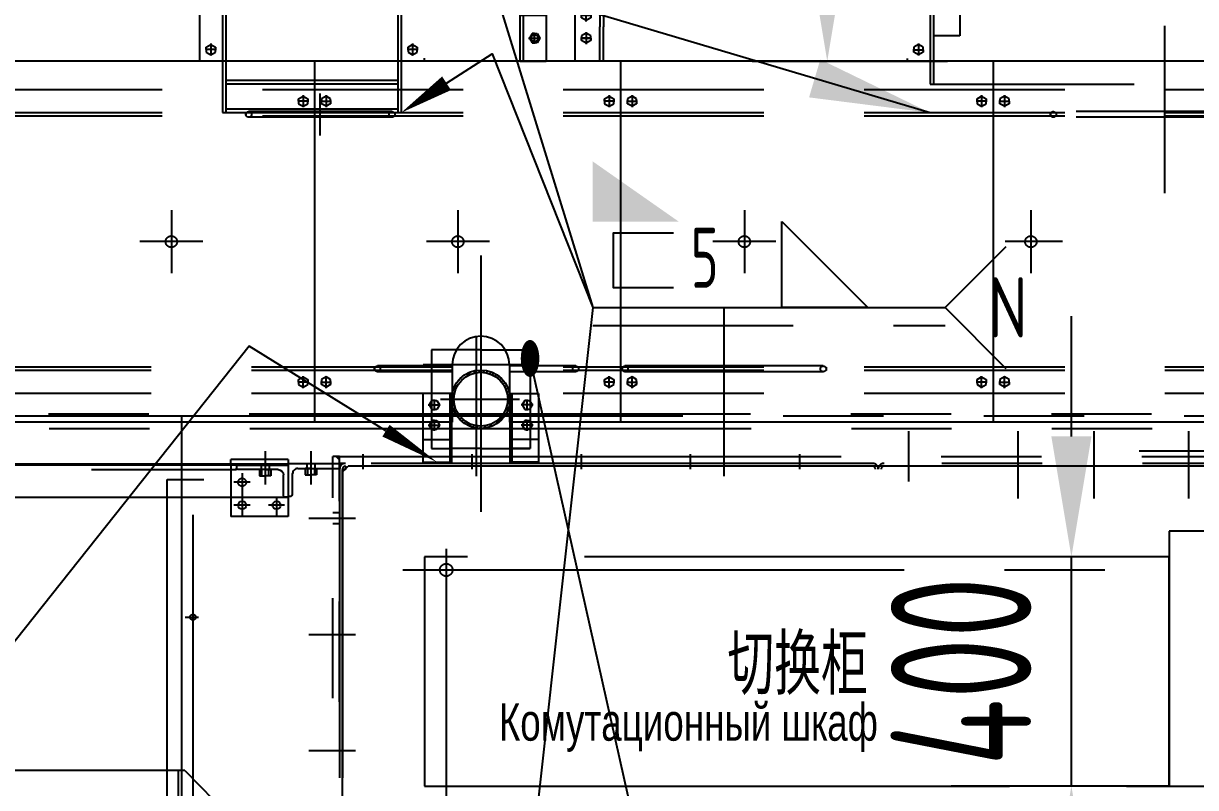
# Model space of a CAD drawing. Header units: millimetres. Extents: x 0 to 29400, y -802 to 20790.
# Drawn here: x 13752 to 15798, y 8994 to 10328 of the extents above; entities that cross this region are included whole.
import ezdxf
from ezdxf.enums import TextEntityAlignment as Align

# ---------------------------------------------------------------- set-up
doc = ezdxf.new("R2010")
doc.units = ezdxf.units.MM
doc.header["$LTSCALE"] = 700
for name, pattern in [('F', [0.75, 0.5, -0.25]), ('G', [2, 1.25, -0.25, 0.25, -0.25]), ('K', [2.5, 1.25, -0.25, 0.25, -0.25, 0.25, -0.25])]:
    doc.linetypes.add(name, pattern=pattern)
for name, color, linetype in [('01', 7, 'Continuous'), ('02', 1, 'Continuous'), ('04', 2, 'F'), ('05', 4, 'G'), ('07', 6, 'K'), ('08', 1, 'Continuous'), ('11', 3, 'Continuous'), ('13', 3, 'Continuous')]:
    doc.layers.add(name, color=color, linetype=linetype)
doc.styles.get("Standard").update_dxf_attribs({"font": 'isocp', "width": 0.707, "bigfont": 'intecad.shx'})
doc.dimstyles.new('INTE', dxfattribs={"dimscale": 70, "dimtxt": 3.5, "dimasz": 3, "dimexe": 3, "dimexo": 0, "dimgap": 1, "dimtad": 1, "dimdec": 0, "dimdsep": 46, "dimtxsty": 'Standard', "dimcen": 0, "dimclrd": 1, "dimclre": 1, "dimclrt": 3, "dimadec": 0, "dimazin": 0, "dimtfac": 1, "dimtdec": 0, "dimtmove": 0, "dimatfit": 0, "dimfxl": 1, "dimarcsym": 0})

# ---------------------------------------------------------------- blocks, each defined once
blk = doc.blocks.new('*D641')
at = {"layer": '02', "color": 1, "linetype": 'Continuous', "lineweight": -2, "ltscale": 1.166667}
for p, q in [((17799.9, 11633.2), (17799.9, 4089.9)), ((4466.3, 10921.1), (4466.3, 4089.9)), ((17589.9, 4299.9), (4676.3, 4299.9))]:
    blk.add_line(p, q, dxfattribs=at)
at = {"layer": '02', "color": 1, "linetype": 'Continuous', "ltscale": 1.166667}
for points in [[(4676.3, 4334.9), (4676.3, 4264.9), (4466.3, 4299.9)], [(17589.9, 4334.9), (17589.9, 4264.9), (17799.9, 4299.9)]]:
    blk.add_solid(points, dxfattribs=at)
at = {"layer": 'Defpoints', "color": 0, "linetype": 'Continuous', "ltscale": 1.166667}
for p in [(17799.9, 11633.2), (4466.3, 10921.1), (4466.3, 4299.9)]:
    blk.add_point(p, dxfattribs=at)
at = {"layer": '02', "color": 3, "linetype": 'Continuous', "ltscale": 1.166667, "insert": (11133.1, 4492.4), "char_height": 245, "attachment_point": 5}
blk.add_mtext('13334', dxfattribs=at)
blk = doc.blocks.new('W4343')
at = {"layer": '07', "color": 6, "linetype": 'K', "ltscale": 1.333333}
for p, q in [((42566.5, -33172.9), (45440.5, -33172.9)), ((45440.5, -33172.9), (45440.5, -35645.9)), ((45434.5, -33791.9), (44164.5, -33791.9)), ((45434.5, -33791.9), (45434.5, -35518.9))]:
    blk.add_line(p, q, dxfattribs=at)
blk = doc.blocks.new('werwerwer')
at = {"layer": '04', "color": 2, "linetype": 'F'}
for p, q in [((14881.5, 7106.9), (14881.5, 7132.9)), ((15072, 7106.9), (15072, 7132.9)), ((15072, 7106.9), (15072, 7132.9)), ((15262.5, 7106.9), (15262.5, 7132.9)), ((15453, 7106.9), (15453, 7132.9)), ((15643.5, 7106.9), (15643.5, 7132.9)), ((14845.5, 5922.9), (14845.5, 7105.9)), ((14851.5, 7105.9), (14845.5, 7105.9)), ((14851.5, 7105.9), (14851.5, 7111.9)), ((14564.5, 7088.9), (14603.5, 7088.9)), ((14840.5, 7030.4), (14828.5, 7030.4)), ((14850.5, 7020.9), (14832.1, 7020.9)), ((14840.5, 7011.4), (14828.5, 7011.4))]:
    blk.add_line(p, q, dxfattribs=at)
for centre, start, end in [((15770.5, 7106.9), 0, 90), ((15790.5, 7106.9), 90, 180)]:
    blk.add_arc(centre, 5, start, end, dxfattribs=at)
at = {"layer": '07', "color": 6, "linetype": 'K'}
for p, q in [((17307.5, 7202.9), (10678.5, 7202.9)), ((14564.5, 7199.9), (14564.5, 4726.9)), ((14564.5, 7199.9), (17118.5, 7199.9)), ((9433.5, 7177.9), (18336.5, 7177.9)), ((15834, 7085.3), (15834, 7172.9)), ((16024.5, 7055.6), (16024.5, 7172.9)), ((16157.5, 7055.6), (16157.5, 7172.9)), ((16322.5, 7055.6), (16322.5, 7172.9)), ((14828.5, 5306.9), (14828.5, 7128.9)), ((14834.5, 7128.9), (14828.5, 7128.9)), ((14840.5, 7128.9), (14834.5, 7128.9)), ((14840.5, 7122.9), (14834.5, 7128.9)), ((14840.5, 7128.9), (18066.5, 7128.9)), ((14840.5, 7116.9), (14840.5, 7128.9)), ((14840.5, 7106.9), (14840.5, 7128.9)), ((14840.5, 5300.9), (14840.5, 7122.9)), ((14850.5, 7116.9), (14840.5, 7116.9)), ((14840.5, 7106.9), (14840.5, 6567.9)), ((14845.5, 7101.9), (14855.5, 7111.9)), ((14845.5, 7106.9), (14845.5, 6567.9)), ((14845.5, 4743.9), (14845.5, 7101.9)), ((15770.5, 7116.9), (14850.5, 7116.9)), ((15770.5, 7111.9), (14850.5, 7111.9)), ((18051.5, 7111.9), (14855.5, 7111.9)), ((17116.5, 7116.9), (15790.5, 7116.9)), ((17116.5, 7111.9), (15790.5, 7111.9)), ((14539.5, 4777.9), (14539.5, 7088.9)), ((14539.5, 7088.9), (14564.5, 7088.9)), ((14584.5, 7027), (14584.5, 4943.6)), ((14868.4, 7020.9), (14786.6, 7020.9)), ((15026.5, 6967.7), (15026.5, 6880.7)), ((14950.8, 6930.9), (17943.2, 6930.9)), ((15026.5, 6880.7), (15026.5, 4865.4)), ((14571.2, 6848.4), (14594.4, 6848.4)), ((14868.4, 6817.9), (14786.6, 6817.9)), ((14868.4, 6614.9), (14786.6, 6614.9)), ((14570.5, 6580.9), (14539.5, 6580.9)), ((14570.5, 4853.9), (14570.5, 6580.9)), ((14570.5, 6580.9), (14818.5, 6326.9))]:
    blk.add_line(p, q, dxfattribs=at)
for centre, radius in [((15026.5, 6930.9), 11), ((14584.5, 6848.4), 5)]:
    blk.add_circle(centre, radius, dxfattribs=at)
for centre, radius, start, end in [((14850.5, 7106.9), 10, 90, 180), ((14850.5, 7106.9), 5, 90, 180), ((15770.5, 7106.9), 10, 0, 90), ((15790.5, 7106.9), 10, 90, 180)]:
    blk.add_arc(centre, radius, start, end, dxfattribs=at)
blk.add_blockref('W4343', (-30876, 40372.7), dxfattribs=at)
blk = doc.blocks.new('*D1211')
at = {"layer": '08', "color": 1, "lineweight": -2, "ltscale": 1.166667}
for p, q in [((15581, 9606.9), (15581, 9816.9)), ((15751.9, 9396.9), (15371, 9396.9)), ((15581, 8996.9), (15581, 9396.9)), ((15751.9, 8996.9), (15371, 8996.9)), ((15581, 8786.9), (15581, 8576.9))]:
    blk.add_line(p, q, dxfattribs=at)
at = {"layer": '08', "color": 1, "ltscale": 1.166667}
for points in [[(15546, 9606.9), (15616, 9606.9), (15581, 9396.9)], [(15546, 8786.9), (15616, 8786.9), (15581, 8996.9)]]:
    blk.add_solid(points, dxfattribs=at)
at = {"layer": 'Defpoints', "color": 0, "ltscale": 1.166667}
for p in [(15581, 9396.9), (15751.9, 9396.9), (15751.9, 8996.9)]:
    blk.add_point(p, dxfattribs=at)
at = {"layer": '08', "color": 3, "ltscale": 1.166667, "insert": (15388.5, 9196.9), "char_height": 245, "attachment_point": 5, "rotation": 90}
blk.add_mtext('400', dxfattribs=at)
blk = doc.blocks.new('*D1358')
at = {"layer": '08', "color": 1, "lineweight": -2, "ltscale": 1.166667}
for p, q in [((16094.3, 9581.9), (16094.3, 8123.3)), ((12310.3, 9491.2), (12310.3, 8123.3)), ((12520.3, 8333.3), (15884.3, 8333.3))]:
    blk.add_line(p, q, dxfattribs=at)
at = {"layer": '08', "color": 1, "ltscale": 1.166667}
for points in [[(12520.3, 8368.3), (12520.3, 8298.3), (12310.3, 8333.3)], [(15884.3, 8368.3), (15884.3, 8298.3), (16094.3, 8333.3)]]:
    blk.add_solid(points, dxfattribs=at)
at = {"layer": 'Defpoints', "color": 0, "ltscale": 1.166667}
for p in [(16094.3, 9581.9), (12310.3, 9491.2), (16094.3, 8333.3)]:
    blk.add_point(p, dxfattribs=at)
at = {"layer": '08', "color": 3, "ltscale": 1.166667, "insert": (13613.9, 8525.8), "char_height": 245, "attachment_point": 5}
blk.add_mtext('3784', dxfattribs=at)
blk = doc.blocks.new('*D1380')
at = {"layer": '08', "color": 1, "lineweight": -2, "ltscale": 1.166667}
for p, q in [((14664.3, 10991.9), (15364.9, 10991.9)), ((15154.9, 10781.9), (15154.9, 10471.9)), ((15024.1, 10261.9), (15364.9, 10261.9))]:
    blk.add_line(p, q, dxfattribs=at)
at = {"layer": '08', "color": 1, "ltscale": 1.166667}
for points in [[(15119.9, 10781.9), (15189.9, 10781.9), (15154.9, 10991.9)], [(15119.9, 10471.9), (15189.9, 10471.9), (15154.9, 10261.9)]]:
    blk.add_solid(points, dxfattribs=at)
at = {"layer": 'Defpoints', "color": 0, "ltscale": 1.166667}
for p in [(14664.3, 10991.9), (15024.1, 10261.9), (15154.9, 10261.9)]:
    blk.add_point(p, dxfattribs=at)
at = {"layer": '08', "color": 3, "ltscale": 1.166667, "insert": (14962.4, 10626.9), "char_height": 245, "attachment_point": 5, "rotation": 90}
blk.add_mtext('730', dxfattribs=at)
blk = doc.blocks.new('*U1428', base_point=(13616.3, 7828.9))
at = {"layer": '01'}
blk.add_lwpolyline([(14280.7, 7638.9), (14430.7, 7488.9), (14280.7, 7488.9)], close=True, dxfattribs=at)
blk.add_lwpolyline([(14091.7, 7523.4), (13986.7, 7523.4), (13986.7, 7619.4), (14091.7, 7619.4)], dxfattribs=at)
blk.add_solid([(13950.7, 7743.9), (14100.7, 7638.9), (13950.7, 7488.9), (13950.7, 7638.9)], dxfattribs=at)
at = {"layer": '02'}
for points in [[(13695.6, 7880.3), (13774.9, 7931.7), (13950.7, 7488.9), (14565.7, 7488.9)], [(14671.8, 7595), (14565.7, 7488.9), (14671.8, 7382.8)]]:
    blk.add_lwpolyline(points, dxfattribs=at)
blk.add_lwpolyline([(13616.3, 7828.9, 0, 28.4, 0), (13695.6, 7880.3, 28.4, 28.4, 0)], format="xyseb", dxfattribs=at)
at = {"layer": '04'}
blk.add_line((13950.7, 7457.4), (14565.7, 7457.4), dxfattribs=at)
at = {"layer": '13', "width": 0.707}
blk.add_text('5', height=105, dxfattribs=at).set_placement((14121.7, 7523.4))
at = {"layer": '13', "width": 1.010989}
blk.add_text('N', height=105, dxfattribs=at).set_placement((14640.7, 7436.4), (14709.7, 7436.4), align=Align.FIT)
blk = doc.blocks.new('*U1441')
at = {"layer": '01'}
for p, q in [((0, 8.9), (-8, 4.3)), ((-8, 4.3), (-8, 0)), ((-8, -4.3), (-8, 0)), ((8, 4.3), (0, 8.9)), ((8, 0), (8, 4.3)), ((8, 0), (8, -4.3)), ((0, -8.9), (-8, -4.3)), ((8, -4.3), (0, -8.9))]:
    blk.add_line(p, q, dxfattribs=at)
at = {"layer": '05'}
for p, q in [((-9.9, 0), (9.3, 0)), ((0, -10.7), (0, 10.3))]:
    blk.add_line(p, q, dxfattribs=at)
blk = doc.blocks.new('FDFDF')
at = {"layer": '02', "linetype": 'Continuous'}
h = blk.add_hatch(dxfattribs=at)
h.set_pattern_fill('_USER', color=1, scale=5, angle=45, style=0, pattern_type=0)
h.set_pattern_definition([(45, (31223.488, 4843.087), (-3.535534, 3.535534), [])])
h.paths.add_polyline_path([(32782.1, 6242.7), (32786.1, 6242.7, 0.414214), (32735.1, 6293.7), (32735.1, 6289.7, -0.414214)])
h.paths.add_polyline_path([(32735.1, 6289.7), (32735.1, 6293.7, 0.414214), (32684.1, 6242.7), (32688.1, 6242.7, -0.414214)])
h.paths.add_polyline_path([(32735.1, 6191.7), (32735.1, 6195.7, -0.414214), (32688.1, 6242.7), (32684.1, 6242.7, 0.414214)])
h.paths.add_polyline_path([(32735.1, 6195.7), (32735.1, 6191.7, 0.414214), (32786.1, 6242.7), (32782.1, 6242.7, -0.414214)])
at = {"layer": '01', "color": 7, "linetype": 'Continuous'}
for p, q in [((32649.1, 6328.7), (32649.1, 6252.7)), ((32735.1, 6328.7), (32649.1, 6328.7)), ((32735.1, 6328.7), (32821.1, 6328.7)), ((32821.1, 6328.7), (32821.1, 6252.7)), ((32634.1, 6252.7), (32634.1, 6132.7)), ((32681.1, 6252.7), (32681.1, 6132.7)), ((32684.1, 6252.7), (32684.1, 6132.7)), ((32786.1, 6252.7), (32786.1, 6132.7)), ((32789.1, 6252.7), (32789.1, 6132.7)), ((32836.1, 6252.7), (32836.1, 6132.7)), ((32735.1, 6156.7), (32684.1, 6156.7)), ((32735.1, 6156.7), (32821.1, 6156.7))]:
    blk.add_line(p, q, dxfattribs=at)
at = {"layer": '01'}
for p, q in [((32684.1, 6252.7), (32634.1, 6252.7)), ((32786.1, 6252.7), (32836.1, 6252.7)), ((32634.1, 6172.7), (32684.1, 6172.7)), ((32836.1, 6172.7), (32786.1, 6172.7)), ((32634.1, 6132.7), (32684.1, 6132.7)), ((32836.1, 6132.7), (32786.1, 6132.7))]:
    blk.add_line(p, q, dxfattribs=at)
at = {"layer": '01', "color": 7, "linetype": 'Continuous'}
for radius in [51, 47]:
    blk.add_circle((32735.1, 6242.7), radius, dxfattribs=at)
at = {"layer": '04'}
for p, q in [((32649.1, 6252.7), (32649.1, 6156.7)), ((32821.1, 6252.7), (32821.1, 6156.7)), ((32649.1, 6156.7), (32684.1, 6156.7)), ((32821.1, 6156.7), (32786.1, 6156.7))]:
    blk.add_line(p, q, dxfattribs=at)
at = {"layer": '05'}
for p, q in [((32735.1, 6334.1), (32735.1, 6046.1)), ((32665, 6242.7), (32802.9, 6242.7))]:
    blk.add_line(p, q, dxfattribs=at)
at = {"layer": '01', "xscale": -1, "rotation": 270}
for p in [(32654.1, 6232.7), (32654.1, 6197.7)]:
    blk.add_blockref('*U1441', p, dxfattribs=at)
at = {"layer": '01', "rotation": 90}
for p in [(32816.1, 6232.7), (32816.1, 6197.7)]:
    blk.add_blockref('*U1441', p, dxfattribs=at)
blk = doc.blocks.new('*U1446', base_point=(13764.3, 7118.9))
at = {"layer": '01'}
blk.add_lwpolyline([(12697.2, 6900.7), (12847.2, 6750.7), (12697.2, 6750.7)], close=True, dxfattribs=at)
blk.add_solid([(12982.2, 7005.7), (12832.2, 6900.7), (12982.2, 6750.7), (12982.2, 6900.7)], dxfattribs=at)
at = {"layer": '02'}
for points in [[(13674.9, 7174), (13436, 7321.4), (12982.2, 6750.7), (12457.2, 6750.7)], [(12351.2, 6856.8), (12457.2, 6750.7), (12351.2, 6644.6)]]:
    blk.add_lwpolyline(points, dxfattribs=at)
blk.add_lwpolyline([(13764.3, 7118.9, 0, 24, 0), (13674.9, 7174, 24, 24, 0)], format="xyseb", dxfattribs=at)
at = {"layer": '04'}
blk.add_line((12982.2, 6719.2), (12457.2, 6719.2), dxfattribs=at)
at = {"layer": '13', "width": 0.707}
blk.add_text('3', height=105, dxfattribs=at).set_placement((12538.2, 6785.2))
at = {"layer": '13', "width": 1.010989}
blk.add_text('N', height=105, dxfattribs=at).set_placement((12232.2, 6698.2), (12301.2, 6698.2), align=Align.FIT)
blk = doc.blocks.new('*U1507')
at = {"layer": '01'}
for p, q in [((0, 90), (5.4, 90)), ((0, 90), (0, 0)), ((8, 17), (8, 87.4)), ((0, 0), (56, 0)), ((53.4, 8), (17, 8)), ((56, 0), (56, 5.4))]:
    blk.add_line(p, q, dxfattribs=at)
for centre, radius, start, end in [((5.4, 87.4), 2.64, 359.954, 90), ((17, 17), 9, 180, 270), ((53.4, 5.4), 2.64, 0, 89.992)]:
    blk.add_arc(centre, radius, start, end, dxfattribs=at)
blk = doc.blocks.new('RET')
at = {"layer": '01', "color": 7, "linetype": 'Continuous'}
for p, q in [((-2896.1, 8599.1), (-1938.1, 8599.1)), ((-1938.1, 8607.1), (-2038.1, 8607.1)), ((-2896.1, 8541.1), (-1938.1, 8541.1)), ((-2038.1, 8541.1), (-2038.1, 8507.1)), ((-1938.1, 8507.1), (-2038.1, 8507.1))]:
    blk.add_line(p, q, dxfattribs=at)
at = {"layer": '01'}
for p, q in [((-2028.1, 8597.1), (-2806.1, 8597.1)), ((-2038.1, 8599.1), (-2038.1, 8607.1)), ((-1938.1, 8607.1), (-1938.1, 8507.1)), ((-1938.1, 8607.1), (-1938.1, 8507.1)), ((-1938.1, 8597.1), (-1938.1, 8599.1)), ((-1938.1, 8597.1), (-1938.1, 8599.1)), ((-1848.1, 8599.1), (-1848.1, 8597.1))]:
    blk.add_line(p, q, dxfattribs=at)
blk.add_circle((-2018.1, 8527.1), 7, dxfattribs=at)
at = {"layer": '01', "color": 7, "linetype": 'Continuous'}
blk.add_circle((-1958.1, 8527.1), 7, dxfattribs=at)
at = {"layer": '04', "color": 2, "linetype": 'F'}
for p, q in [((-2038.1, 8599.1), (-2038.1, 8541.1)), ((-1985.1, 8599.1), (-1985.1, 8589.1)), ((-1971.1, 8599.1), (-1971.1, 8589.1)), ((-1898.1, 8591.1), (-1908.1, 8591.1)), ((-1908.1, 8591.1), (-1908.1, 8580.3)), ((-1905.1, 8599.1), (-1905.1, 8591.1)), ((-1904.1, 8591.1), (-1904.1, 8580.3)), ((-1898.1, 8591.1), (-1888.1, 8591.1)), ((-1892.1, 8591.1), (-1892.1, 8580.3)), ((-1891.1, 8599.1), (-1891.1, 8591.1)), ((-1888.1, 8591.1), (-1888.1, 8580.3)), ((-2806.1, 8589.1), (-2028.1, 8589.1)), ((-1978.1, 8589.1), (-1988.1, 8589.1)), ((-1988.1, 8589.1), (-1988.1, 8578.3)), ((-1988.1, 8578.3), (-1978.1, 8578.3)), ((-1984.1, 8589.1), (-1984.1, 8578.3)), ((-1978.1, 8589.1), (-1968.1, 8589.1)), ((-1968.1, 8578.3), (-1978.1, 8578.3)), ((-1972.1, 8589.1), (-1972.1, 8578.3)), ((-1968.1, 8589.1), (-1968.1, 8578.3)), ((-1908.1, 8580.3), (-1898.1, 8580.3)), ((-1888.1, 8580.3), (-1898.1, 8580.3))]:
    blk.add_line(p, q, dxfattribs=at)
blk.add_circle((-2018.2, 8567.1), 7, dxfattribs=at)
at = {"layer": '05'}
for p, q in [((-1978.1, 8621.5), (-1978.1, 8563.4)), ((-1898.1, 8621.5), (-1898.1, 8563.4)), ((-2018.1, 8583.2), (-2018.1, 8509.6))]:
    blk.add_line(p, q, dxfattribs=at)
at = {"layer": '05', "color": 4, "linetype": 'G'}
for p, q in [((-2004, 8567.1), (-2032.4, 8567.1)), ((-2004, 8527.1), (-2032.4, 8527.1))]:
    blk.add_line(p, q, dxfattribs=at)
at = {"layer": '05', "color": 142, "linetype": 'G'}
for p, q in [((-1958.1, 8542.1), (-1958.1, 8508.1)), ((-1944, 8527.1), (-1972.4, 8527.1))]:
    blk.add_line(p, q, dxfattribs=at)
at = {"layer": '01', "xscale": -1, "rotation": 90}
blk.add_blockref('*U1507', (-1938.1, 8597.1), dxfattribs=at)
at = {"layer": '01', "rotation": 270}
blk.add_blockref('*U1507', (-1938.1, 8599.1), dxfattribs=at)
blk = doc.blocks.new('*U1519')
at = {"layer": '01'}
for p, q in [((0, 8.8), (-8, 4.2)), ((-8, 4.2), (-8, 0)), ((-8, -4.2), (-8, 0)), ((8, 4.2), (0, 8.8)), ((8, 0), (8, 4.2)), ((8, 0), (8, -4.2)), ((0, -8.8), (-8, -4.2)), ((8, -4.2), (0, -8.8))]:
    blk.add_line(p, q, dxfattribs=at)
at = {"layer": '05'}
for p, q in [((-9.9, 0), (9.3, 0)), ((0, -10.6), (0, 10.2))]:
    blk.add_line(p, q, dxfattribs=at)
blk = doc.blocks.new('ertrt')
at = {"layer": '01', "color": 7, "linetype": 'Continuous'}
for p, q in [((42987.7, 7131.2), (39203.7, 7131.2)), ((41393.7, 6601.2), (41393.7, 6501.2)), ((41493.7, 6601.2), (41493.7, 6501.2)), ((41393.7, 6501.2), (39203.7, 6501.2)), ((42987.7, 6501.2), (41493.7, 6501.2))]:
    blk.add_line(p, q, dxfattribs=at)
at = {"layer": '01'}
for p, q in [((41153.7, 7131.2), (41153.7, 6501.2)), ((41687.7, 7131.2), (41687.7, 6501.2)), ((42337.7, 7131.2), (42337.7, 6501.2))]:
    blk.add_line(p, q, dxfattribs=at)
at = {"layer": '01', "color": 7, "linetype": 'Continuous'}
blk.add_arc((41443.7, 6601.2), 50, 0, 180, dxfattribs=at)
at = {"layer": '04', "color": 2, "linetype": 'F'}
for p, q in [((42987.7, 7081.2), (39203.7, 7081.2)), ((42987.7, 7041.2), (39203.7, 7041.2)), ((41033.7, 7041.2), (41033.7, 7035.2)), ((41288.7, 7043.2), (41038.7, 7043.2)), ((41293.7, 7041.2), (41293.7, 7035.2)), ((42437.7, 7041.2), (42437.7, 7035.2)), ((42832.7, 7043.2), (42442.7, 7043.2)), ((42987.7, 7035.2), (39203.7, 7035.2)), ((41288.7, 7033.2), (41038.7, 7033.2)), ((42832.7, 7033.2), (42442.7, 7033.2)), ((41393.7, 6597.2), (39203.7, 6597.2)), ((41393.7, 6591.2), (39203.7, 6591.2)), ((41258.3, 6597.2), (41258.3, 6591.2)), ((41393.7, 6599.2), (41263.3, 6599.2)), ((41393.7, 6589.2), (41263.3, 6589.2)), ((41609.3, 6599.2), (41493.7, 6599.2)), ((42987.7, 6597.2), (41493.7, 6597.2)), ((42987.7, 6591.2), (41493.7, 6591.2)), ((41609.3, 6589.2), (41493.7, 6589.2)), ((41614.3, 6597.2), (41614.3, 6591.2)), ((41690.3, 6597.2), (41690.3, 6591.2)), ((42041.3, 6599.2), (41695.3, 6599.2)), ((42041.3, 6589.2), (41695.3, 6589.2)), ((42046.3, 6597.2), (42046.3, 6591.2)), ((41393.7, 6551.2), (39203.7, 6551.2)), ((42987.7, 6551.2), (41493.7, 6551.2))]:
    blk.add_line(p, q, dxfattribs=at)
for centre, radius in [((41038.7, 7038.2), 5), ((41288.7, 7038.2), 5), ((42442.7, 7038.2), 5), ((40903.7, 6816.2), 10), ((41403.7, 6816.2), 10), ((41903.7, 6816.2), 10), ((42403.7, 6816.2), 10), ((41263.3, 6594.2), 5), ((41609.3, 6594.2), 5), ((41695.3, 6594.2), 5), ((42041.3, 6594.2), 5)]:
    blk.add_circle(centre, radius, dxfattribs=at)
at = {"layer": '05', "color": 142, "linetype": 'G'}
for p, q in [((42637.7, 6900.7), (42637.7, 7192.8)), ((41163.7, 7001.7), (41163.7, 7074.6)), ((41868.3, 6406.7), (41868.3, 6698.8)), ((41436.3, 6406.7), (41436.3, 6648.8))]:
    blk.add_line(p, q, dxfattribs=at)
at = {"layer": '05'}
for p, q in [((40903.7, 6871.2), (40903.7, 6761.2)), ((41403.7, 6871.2), (41403.7, 6761.2)), ((41903.7, 6871.2), (41903.7, 6761.2)), ((42403.7, 6871.2), (42403.7, 6761.2)), ((40958.7, 6816.2), (40848.7, 6816.2)), ((41458.7, 6816.2), (41348.7, 6816.2)), ((41958.7, 6816.2), (41848.7, 6816.2)), ((42458.7, 6816.2), (42358.7, 6816.2)), ((41443.7, 6791.8), (41443.7, 6439.1)), ((41544.3, 6601.2), (41343.1, 6601.2))]:
    blk.add_line(p, q, dxfattribs=at)
at = {"layer": '01', "rotation": 180}
for p in [(41133.7, 7061.2), (41667.7, 7061.2), (42317.7, 7061.2)]:
    blk.add_blockref('*U1519', p, dxfattribs=at)
at = {"layer": '01', "xscale": -1, "rotation": 180}
for p in [(41173.7, 7061.2), (41707.7, 7061.2), (42357.7, 7061.2)]:
    blk.add_blockref('*U1519', p, dxfattribs=at)
at = {"layer": '01', "xscale": -1}
for p in [(41133.7, 6571.2), (41667.7, 6571.2), (42317.7, 6571.2)]:
    blk.add_blockref('*U1519', p, dxfattribs=at)
at = {"layer": '01'}
for p in [(41173.7, 6571.2), (41707.7, 6571.2), (42357.7, 6571.2)]:
    blk.add_blockref('*U1519', p, dxfattribs=at)
blk = doc.blocks.new('*U1585')
at = {"layer": '01'}
for p, q in [((0, 8.8), (-8, 4.2)), ((-8, 4.2), (-8, 0)), ((-8, -4.2), (-8, 0)), ((8, 4.2), (0, 8.8)), ((8, 0), (8, 4.2)), ((8, 0), (8, -4.2)), ((0, -8.8), (-8, -4.2)), ((8, -4.2), (0, -8.8))]:
    blk.add_line(p, q, dxfattribs=at)
at = {"layer": '05'}
for p, q in [((-9.9, 0), (9.3, 0)), ((0, -10.6), (0, 10.2))]:
    blk.add_line(p, q, dxfattribs=at)
blk = doc.blocks.new('ewee')
at = {"layer": '02', "linetype": 'Continuous'}
h = blk.add_hatch(dxfattribs=at)
h.set_pattern_fill('ANSI37', color=1, scale=10, style=0)
h.set_pattern_definition([(45, (-14175.882, 6797.382), (-22.4506, 22.4506), []), (135, (-14175.882, 6797.382), (-22.4506, -22.4506), [])])
h.paths.add_polyline_path([(-13610.9, 7498.5), (-13743.4, 7498.5), (-13770.1, 7366.1), (-13610.9, 7366.1)])
at = {"layer": '01'}
for p, q in [((-13915.2, 7722.3), (-13915.2, 6992.3)), ((-13523.2, 7522.3), (-13523.2, 7722.3)), ((-13310.2, 7722.3), (-13310.2, 6992.3)), ((-13903.2, 7696.4), (-13895.2, 7701.1)), ((-13903.2, 7692.3), (-13903.2, 7696.4)), ((-13903.2, 7692.3), (-13903.2, 7688.1)), ((-13895.2, 7701.1), (-13887.2, 7696.4)), ((-13887.2, 7696.4), (-13887.2, 7692.3)), ((-13887.2, 7688.1), (-13887.2, 7692.3)), ((-13551.2, 7696.4), (-13543.2, 7701.1)), ((-13551.2, 7692.3), (-13551.2, 7696.4)), ((-13551.2, 7692.3), (-13551.2, 7688.1)), ((-13543.2, 7701.1), (-13535.2, 7696.4)), ((-13535.2, 7696.4), (-13535.2, 7692.3)), ((-13535.2, 7688.1), (-13535.2, 7692.3)), ((-13903.2, 7688.1), (-13895.2, 7683.5)), ((-13895.2, 7683.5), (-13887.2, 7688.1)), ((-13551.2, 7688.1), (-13543.2, 7683.5)), ((-13543.2, 7683.5), (-13535.2, 7688.1))]:
    blk.add_line(p, q, dxfattribs=at)
at = {"layer": '01', "color": 7, "linetype": 'Continuous'}
for p, q in [((-13310.2, 7722.3), (-13915.2, 7722.3)), ((-13310.2, 6992.3), (-13915.2, 6992.3))]:
    blk.add_line(p, q, dxfattribs=at)
at = {"layer": '04', "color": 2, "linetype": 'F'}
for p, q in [((-13875.2, 7722.3), (-13875.2, 6992.3)), ((-13869.2, 7722.3), (-13869.2, 6992.3)), ((-13569.2, 7716.3), (-13869.2, 7716.3)), ((-13569.2, 7722.3), (-13569.2, 6992.3)), ((-13563.2, 7722.3), (-13563.2, 6992.3)), ((-13477.2, 7722.3), (-13523.2, 7722.3)), ((-13356.2, 7722.3), (-13310.2, 7722.3)), ((-13356.2, 7722.3), (-13356.2, 7642.3)), ((-13350.2, 7722.3), (-13350.2, 7642.3)), ((-13569.2, 7672.3), (-13869.2, 7672.3)), ((-13569.2, 7666.3), (-13869.2, 7666.3)), ((-13356.2, 7642.3), (-13310.2, 7642.3)), ((-13523.2, 7522.3), (-13523.2, 6992.3)), ((-13356.2, 7397.3), (-13310.2, 7397.3)), ((-13356.2, 7397.3), (-13356.2, 7317.3)), ((-13350.2, 7397.3), (-13350.2, 7317.3)), ((-13356.2, 7317.3), (-13310.2, 7317.3)), ((-13356.2, 7072.3), (-13310.2, 7072.3)), ((-13356.2, 7072.3), (-13356.2, 6992.3)), ((-13350.2, 7072.3), (-13350.2, 6992.3)), ((-13875.2, 6992.3), (-13875.2, 6902.3)), ((-13869.2, 6992.3), (-13869.2, 6902.3)), ((-13569.2, 6992.3), (-13569.2, 6902.3)), ((-13563.2, 6992.3), (-13563.2, 6902.3)), ((-13356.2, 6992.3), (-13310.2, 6992.3)), ((-13569.2, 6958.3), (-13869.2, 6958.3)), ((-13569.2, 6952.3), (-13869.2, 6952.3)), ((-13875.2, 6902.3), (-13869.2, 6902.3)), ((-13569.2, 6908.3), (-13869.2, 6908.3)), ((-13869.2, 6902.3), (-13569.2, 6902.3)), ((-13569.2, 6902.3), (-13563.2, 6902.3))]:
    blk.add_line(p, q, dxfattribs=at)
at = {"layer": '04'}
for centre in [(-13330.2, 7357.3), (-13330.2, 7032.3)]:
    blk.add_circle(centre, 6, dxfattribs=at)
at = {"layer": '05'}
for p, q in [((-13885.3, 7692.3), (-13904.6, 7692.3)), ((-13895.2, 7681.7), (-13895.2, 7702.5)), ((-13533.3, 7692.3), (-13552.6, 7692.3)), ((-13543.2, 7681.7), (-13543.2, 7702.5)), ((-13338.7, 7682.3), (-13321.7, 7682.3)), ((-13330.2, 7673.8), (-13330.2, 7690.7)), ((-13330.2, 7348.8), (-13330.2, 7365.7)), ((-13338.7, 7357.3), (-13321.7, 7357.3)), ((-13330.2, 7023.8), (-13330.2, 7040.7)), ((-13338.7, 7032.3), (-13321.7, 7032.3))]:
    blk.add_line(p, q, dxfattribs=at)
at = {"layer": '01', "xscale": -1, "rotation": 270}
for p in [(-13330.2, 7682.3), (-13330.2, 7357.3), (-13330.2, 7032.3)]:
    blk.add_blockref('*U1585', p, dxfattribs=at)
at = {"layer": '01', "rotation": 180}
for p in [(-13895.2, 7012.3), (-13543.2, 7012.3)]:
    blk.add_blockref('*U1585', p, dxfattribs=at)
blk = doc.blocks.new('*U645')
at = {"layer": '01'}
for p, q in [((0, 8.8), (-8, 4.2)), ((-8, 4.2), (-8, 0)), ((-8, -4.2), (-8, 0)), ((8, 4.2), (0, 8.8)), ((8, 0), (8, 4.2)), ((8, 0), (8, -4.2)), ((0, -8.8), (-8, -4.2)), ((8, -4.2), (0, -8.8))]:
    blk.add_line(p, q, dxfattribs=at)
at = {"layer": '05'}
for p, q in [((-9.9, 0), (9.3, 0)), ((0, -10.6), (0, 10.2))]:
    blk.add_line(p, q, dxfattribs=at)
blk = doc.blocks.new('werherwyrt')
at = {"layer": '04', "color": 2, "linetype": 'F'}
for p, q in [((5106.6, 7940.5), (5056.6, 7940.5)), ((5106.6, 7820.5), (5056.6, 7820.5))]:
    blk.add_line(p, q, dxfattribs=at)
at = {"layer": '04', "color": 2, "linetype": 'F', "ltscale": 0.25}
for p, q in [((5100.6, 7940.5), (5100.6, 7880.5)), ((5106.6, 7940.5), (5106.6, 7880.5)), ((5100.6, 7820.5), (5100.6, 7880.5)), ((5106.6, 7820.5), (5106.6, 7880.5))]:
    blk.add_line(p, q, dxfattribs=at)
at = {"layer": '05'}
for p, q in [((5085.1, 7900.5), (5068.1, 7900.5)), ((5076.6, 7892), (5076.6, 7908.9)), ((5085.1, 7860.5), (5068.1, 7860.5)), ((5076.6, 7868.9), (5076.6, 7852))]:
    blk.add_line(p, q, dxfattribs=at)
at = {"layer": '01'}
blk.add_blockref('*U645', (5076.6, 7900.5), dxfattribs=at)
at = {"layer": '01', "xscale": -1, "rotation": 180}
blk.add_blockref('*U645', (5076.6, 7860.5), dxfattribs=at)
blk = doc.blocks.new('*U1536')
at = {"layer": '01'}
for p, q in [((0, 8.8), (-8, 4.2)), ((-8, 4.2), (-8, 0)), ((-8, -4.2), (-8, 0)), ((8, 4.2), (0, 8.8)), ((8, 0), (8, 4.2)), ((8, 0), (8, -4.2)), ((0, -8.8), (-8, -4.2)), ((8, -4.2), (0, -8.8))]:
    blk.add_line(p, q, dxfattribs=at)
at = {"layer": '05'}
for p, q in [((-9.9, 0), (9.3, 0)), ((0, -10.6), (0, 10.2))]:
    blk.add_line(p, q, dxfattribs=at)
blk = doc.blocks.new('etfett')
at = {"layer": '01'}
blk.add_line((17327.7, 29469.5), (17327.7, 26840), dxfattribs=at)
at = {"layer": '01', "color": 7, "linetype": 'Continuous'}
blk.add_line((18707.7, 26840), (17327.7, 26840), dxfattribs=at)
at = {"layer": '04', "color": 2, "linetype": 'F'}
for p, q in [((17947.7, 30683), (17947.7, 26840)), ((17953.7, 30683), (17953.7, 26840)), ((17999.7, 27084), (17999.7, 26884)), ((17999.7, 26884), (17953.7, 26884)), ((17947.7, 26840), (17947.7, 26800)), ((17953.7, 26840), (17953.7, 26800)), ((17947.7, 26800), (17953.7, 26800)), ((17953.7, 26800), (18661.7, 26800))]:
    blk.add_line(p, q, dxfattribs=at)
at = {"layer": '04'}
blk.add_line((17907.7, 29469.5), (17907.7, 26840), dxfattribs=at)
at = {"layer": '01', "xscale": -1, "rotation": 180}
blk.add_blockref('*U1536', (17927.7, 26860), dxfattribs=at)
at = {"layer": '11'}
blk.add_blockref('werherwyrt', (12271.1, 19019.5), dxfattribs=at)

msp = doc.modelspace()

# ---------------------------------------------------------------- linework, layer by layer
at = {"layer": '01', "ltscale": 1.166667}
msp.add_line((15699.4, 9581.9), (15849.4, 9581.9), dxfattribs=at)
at = {"layer": '02', "ltscale": 1.166667}
msp.add_line((14636.3, 9739.9), (16090, 3269.4), dxfattribs=at)
at = {"layer": '07', "ltscale": 1.166667}
msp.add_lwpolyline([(15751.9, 8996.9), (16406.9, 8996.9), (16406.9, 9441.9), (15751.9, 9441.9)], close=True, dxfattribs=at)
at = {"layer": '07', "color": 6, "linetype": 'K', "ltscale": 1.166667}
msp.add_lwpolyline([(14451.9, 8996.9), (15751.9, 8996.9), (15751.9, 9396.9), (14451.9, 9396.9)], close=True, dxfattribs=at)

# ---------------------------------------------------------------- block references
at = {"layer": '01', "ltscale": 1.166667}
for name, p in [('etfett', (-2613.4, -16578.1)), ('ewee', (27974.5, 3269.7)), ('ertrt', (-26893.4, 3130.7)), ('*U1428', (14411.3, 10171.9)), ('RET', (16152, 959.9))]:
    msp.add_blockref(name, p, dxfattribs=at)
at = {"layer": '04', "ltscale": 1.166667}
for name, p in [('*U1446', (14474.3, 9561.9)), ('FDFDF', (-18184.8, 3429.2))]:
    msp.add_blockref(name, p, dxfattribs=at)
at = {"layer": '11', "color": 3, "linetype": 'Continuous', "ltscale": 1.166667}
msp.add_blockref('werwerwer', (-536.5, 2443.1), dxfattribs=at)

# ---------------------------------------------------------------- texts
at = {"layer": '01', "insert": (14581.8, 9141), "char_height": 65, "attachment_point": 1}
msp.add_mtext('{\\fArial|b0|i0|c204|p34;\\C3;Комутационный шкаф}', dxfattribs=at)
at = {"layer": '02', "ltscale": 1.166667, "width": 0.605172}
msp.add_text('●', height=60, dxfattribs=at).set_placement((14618.3, 9709.9), (14654.3, 9709.9), align=Align.FIT)
at = {"layer": '11', "color": 3, "linetype": 'Continuous', "ltscale": 1.166667, "insert": (14980.5, 9261.1), "char_height": 105, "width": 538.165, "attachment_point": 1}
msp.add_mtext('切换柜 ', dxfattribs=at)

# ---------------------------------------------------------------- dimensions: what is measured, and where the dimension line sits
at = {"layer": '02', "color": 1, "linetype": 'Continuous', "ltscale": 1.166667}
dim = msp.add_linear_dim(base=(4466.3, 4299.9), p1=(17799.9, 11633.2), p2=(4466.3, 10921.1), dimstyle='INTE', dxfattribs=at)
dim.commit()
dim.dimension.update_dxf_attribs({"geometry": '*D641', "text_midpoint": (11133.1, 4492.4)})
at = {"layer": '08', "ltscale": 1.166667}
dim = msp.add_linear_dim(base=(15154.9, 10261.9), p1=(14664.3, 10991.9), p2=(15024.1, 10261.9), angle=90, dimstyle='INTE', dxfattribs=at)
dim.commit()
dim.dimension.update_dxf_attribs({"geometry": '*D1380', "text_midpoint": (14962.4, 10626.9)})
dim = msp.add_linear_dim(base=(15581, 9396.9), p1=(15751.9, 8996.9), p2=(15751.9, 9396.9), angle=90, dimstyle='INTE', dxfattribs=at)
dim.commit()
dim.dimension.update_dxf_attribs({"geometry": '*D1211', "text_midpoint": (15581, 9196.9), "dimtype": 160})
dim = msp.add_linear_dim(base=(16094.3, 8333.3), p1=(12310.3, 9491.2), p2=(16094.3, 9581.9), dimstyle='INTE', dxfattribs=at)
dim.commit()
dim.dimension.update_dxf_attribs({"geometry": '*D1358', "text_midpoint": (13613.9, 8333.3), "dimtype": 160})

# ---------------------------------------------------------------- leaders
at = {"layer": '01', "ltscale": 1.166667, "annotation_type": 0, "has_hookline": 1, "hookline_direction": 1, "text_width": 29.7}
msp.add_leader([(15334.3, 10171.9), (14571.2, 10398.8), (14745.8, 9832), (14470.7, 7348.9), (14260.7, 7348.9)], dimstyle='INTE', dxfattribs=at)

doc.saveas('drawing.dxf')
